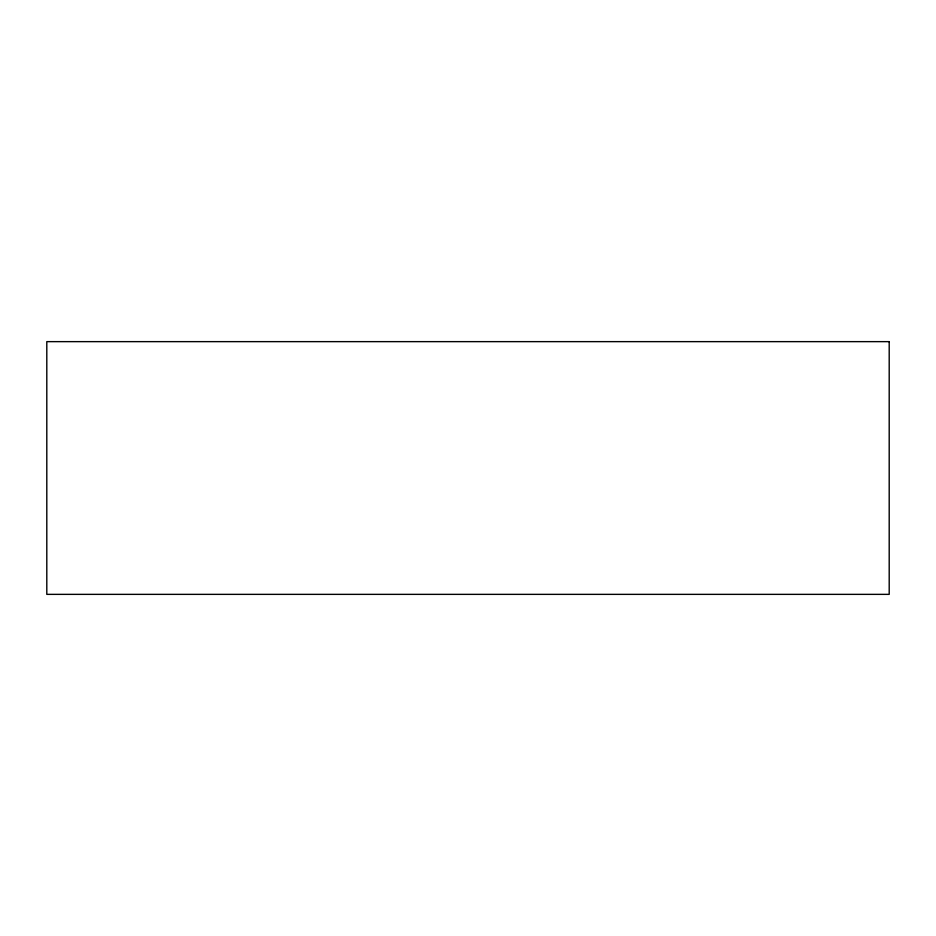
<?xml version="1.0" encoding="UTF-8"?>
<svg xmlns="http://www.w3.org/2000/svg" width="936" height="936" viewBox="0 0 936 936"><rect width="100%" height="100%" fill="white"/><g stroke="black" fill="none" stroke-linecap="round" stroke-linejoin="round"><path stroke-width="1.4" d="M889.2 341.64L46.8 341.64L46.8 594.36L889.2 594.36L889.2 341.64"/></g></svg>
